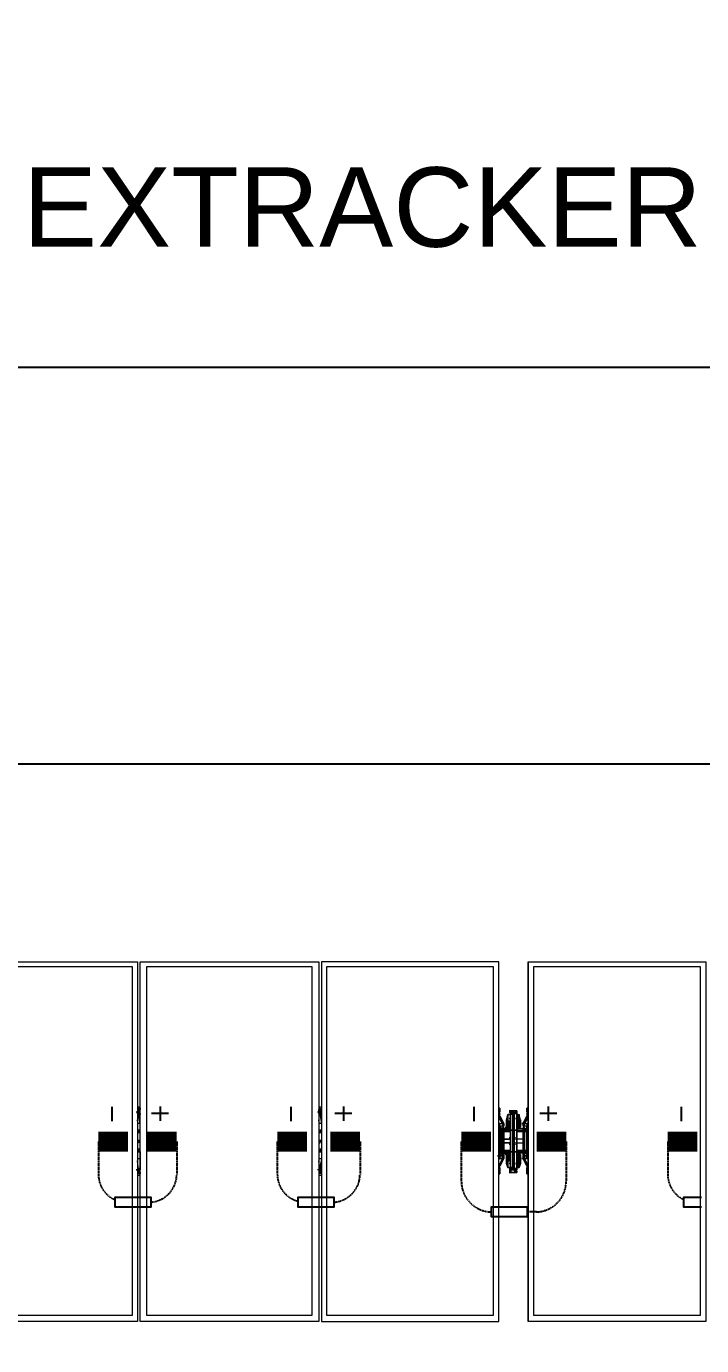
# Model space of a CAD drawing. Header units: feet. Extents: x -327 to 55127, y -2634 to 4121.
# Drawn here: x 1031.4 to 1201.2, y 2532 to 2864 of the extents above; entities that cross this region are included whole.
import ezdxf
from ezdxf.enums import TextEntityAlignment as Align

# ---------------------------------------------------------------- set-up
doc = ezdxf.new("R2018")
doc.units = ezdxf.units.FT
doc.header["$MEASUREMENT"] = 0
doc.linetypes.add('HIDDEN', pattern=[0.375, 0.25, -0.125])
for name, color, linetype in [('E-HARN-COMP', 8, 'Continuous'), ('E-TRNK-CABL-NEG', 6, 'HIDDEN'), ('E-TRUNK-CABLE-POS', 6, 'HIDDEN'), ('G-ANNO-TEXT', 1, 'Continuous'), ('Polarity-Text', 7, 'Continuous')]:
    doc.layers.add(name, color=color, linetype=linetype)
doc.styles.add('NEI-A', font='arial.ttf')
doc.styles.get("Standard").update_dxf_attribs({"font": 'arial.ttf'})

# ---------------------------------------------------------------- blocks, each defined once
blk = doc.blocks.new('A$Cc93f9aa1')
at = {"lineweight": 5}
for points in [[(7.893, 0), (7.663, 0), (7.663, 0.4666), (7.893, 0.4666)], [(8.1613, 0), (8.1613, 0.4666), (7.9313, 0.4666), (7.9313, 0)], [(8.3963, 0.4666), (8.3963, 0), (8.1647, 0), (8.1647, 0.4666)], [(8.6296, 0), (8.3997, 0), (8.3997, 0.4666), (8.6296, 0.4666)], [(7.8863, 0.0067), (7.8863, 0.4583), (7.6697, 0.4583), (7.6697, 0.0067)], [(8.1547, 0.0067), (8.1547, 0.4583), (7.938, 0.4583), (7.938, 0.0067)], [(8.388, 0.4583), (8.173, 0.4583), (8.173, 0.0067), (8.388, 0.0067)], [(8.623, 0.0067), (8.623, 0.4583), (8.4063, 0.4583), (8.4063, 0.0067)], [(7.8947, 0.2667), (7.8947, 0.27), (7.8947, 0.275), (7.893, 0.275), (7.8947, 0.275), (7.8947, 0.27)], [(7.9297, 0.27), (7.9297, 0.2667), (7.9297, 0.27), (7.9297, 0.275), (7.9313, 0.275), (7.9297, 0.275)], [(7.8947, 0.2517), (7.898, 0.2517), (7.898, 0.2533), (7.898, 0.255), (7.8997, 0.255), (7.8947, 0.265), (7.8997, 0.255), (7.898, 0.255), (7.898, 0.2533), (7.898, 0.2517), (7.8947, 0.2517), (7.8947, 0.25), (7.893, 0.25), (7.893, 0.215), (7.8947, 0.215), (7.8947, 0.2133), (7.8947, 0.215), (7.893, 0.215), (7.893, 0.25), (7.893, 0.2517), (7.8947, 0.2517), (7.8947, 0.255), (7.898, 0.255), (7.8947, 0.255), (7.8947, 0.2517), (7.893, 0.2517), (7.893, 0.25), (7.8947, 0.25)], [(7.9047, 0.2667), (7.903, 0.2617), (7.903, 0.25), (7.903, 0.2517), (7.903, 0.25), (7.903, 0.2617)], [(7.903, 0.25), (7.903, 0.26)], [(7.9063, 0.2667), (7.9047, 0.2667), (7.9047, 0.2583), (7.9047, 0.2567), (7.9047, 0.255), (7.9063, 0.255), (7.9063, 0.25), (7.9047, 0.25), (7.9047, 0.2567), (7.9047, 0.25), (7.9063, 0.25), (7.9063, 0.255), (7.9063, 0.2583), (7.9063, 0.2667), (7.908, 0.2667), (7.9063, 0.2667), (7.9047, 0.2667), (7.9047, 0.2583), (7.9063, 0.2583)], [(7.9047, 0.2583), (7.9047, 0.2567), (7.9047, 0.255), (7.9063, 0.255), (7.9063, 0.2583)], [(7.9097, 0.2733), (7.908, 0.2733)], [(7.9097, 0.27), (7.908, 0.27)], [(7.9113, 0.2683), (7.9113, 0.2467), (7.908, 0.2467), (7.908, 0.2683)], [(7.913, 0.2467), (7.913, 0.2683), (7.9163, 0.2683), (7.9163, 0.2467)], [(7.9163, 0.2683), (7.9163, 0.27), (7.9163, 0.2733), (7.9163, 0.2717), (7.9147, 0.2717), (7.9163, 0.2717), (7.918, 0.2717), (7.9163, 0.2717), (7.9147, 0.27), (7.9163, 0.27), (7.9163, 0.2683), (7.918, 0.2683)], [(7.918, 0.2733), (7.9163, 0.2733)], [(7.9163, 0.2583), (7.9197, 0.2583), (7.9197, 0.2667), (7.9197, 0.2583)], [(7.9197, 0.2667), (7.9163, 0.2667), (7.9163, 0.2583), (7.9163, 0.2667), (7.9197, 0.2667), (7.9213, 0.2617)], [(7.9197, 0.2567), (7.9197, 0.255), (7.918, 0.255), (7.918, 0.2583), (7.918, 0.255), (7.9197, 0.255), (7.9197, 0.2567), (7.9197, 0.2583)], [(7.9263, 0.255), (7.9247, 0.255), (7.9263, 0.2533), (7.9247, 0.255), (7.9263, 0.255), (7.9263, 0.2533), (7.9263, 0.255), (7.9247, 0.255), (7.9297, 0.265), (7.9247, 0.255), (7.9263, 0.255), (7.9297, 0.255), (7.9297, 0.2517), (7.9263, 0.2517), (7.9263, 0.2533), (7.9263, 0.2517), (7.9297, 0.2517), (7.9297, 0.255)], [(7.8963, 0.245), (7.8947, 0.2467), (7.8947, 0.2483), (7.8963, 0.2483), (7.898, 0.2483), (7.8963, 0.2483), (7.8947, 0.2483), (7.8947, 0.2467), (7.8947, 0.2483), (7.8963, 0.2483), (7.8947, 0.2483), (7.8947, 0.2467), (7.8947, 0.245), (7.8947, 0.2467), (7.8963, 0.245), (7.8947, 0.245), (7.893, 0.245), (7.8947, 0.245)], [(7.8963, 0.2483), (7.8947, 0.2467), (7.8963, 0.245), (7.898, 0.2467)], [(7.8963, 0.2483), (7.8947, 0.2467), (7.8963, 0.245), (7.898, 0.2467)], [(7.898, 0.2467), (7.8963, 0.2467)], [(7.898, 0.2517), (7.8997, 0.2517), (7.8997, 0.255), (7.9013, 0.255), (7.8997, 0.255), (7.898, 0.255), (7.898, 0.2533), (7.898, 0.255), (7.8997, 0.255), (7.8997, 0.2517), (7.898, 0.2517), (7.8997, 0.2517), (7.8997, 0.215), (7.898, 0.215), (7.8997, 0.215), (7.8997, 0.2517)], [(7.8997, 0.245), (7.908, 0.245)], [(7.9063, 0.25), (7.9063, 0.2483), (7.908, 0.2483), (7.9063, 0.2483), (7.908, 0.2483), (7.9063, 0.2483)], [(7.9113, 0.2183), (7.9113, 0.2467), (7.913, 0.2467), (7.913, 0.2183)], [(7.9163, 0.245), (7.9247, 0.245)], [(7.918, 0.255), (7.918, 0.25), (7.9197, 0.25), (7.9197, 0.2517), (7.9197, 0.25), (7.918, 0.25), (7.918, 0.2483), (7.9197, 0.25), (7.918, 0.2483), (7.9197, 0.25), (7.918, 0.2483), (7.918, 0.25)], [(7.9263, 0.215), (7.9247, 0.215), (7.9247, 0.2517), (7.9263, 0.2517), (7.9247, 0.2517), (7.9247, 0.255), (7.9247, 0.2517), (7.9263, 0.2517), (7.9247, 0.2517), (7.9247, 0.215)], [(7.928, 0.2483), (7.9263, 0.2483), (7.9263, 0.2467), (7.928, 0.2467), (7.928, 0.245), (7.9263, 0.245), (7.9263, 0.2483), (7.928, 0.2483), (7.9263, 0.2483), (7.9263, 0.2467), (7.9263, 0.245), (7.9263, 0.2467), (7.9263, 0.245), (7.928, 0.245), (7.9263, 0.245), (7.928, 0.245), (7.9297, 0.245), (7.928, 0.245), (7.928, 0.2483), (7.928, 0.2467), (7.9297, 0.2467), (7.928, 0.2467), (7.9297, 0.2467), (7.928, 0.2467), (7.9297, 0.2467), (7.928, 0.2467), (7.9297, 0.2467), (7.928, 0.2467), (7.9297, 0.2467), (7.928, 0.2467), (7.9297, 0.2467), (7.928, 0.2467), (7.9297, 0.2467), (7.928, 0.2467), (7.9297, 0.2467), (7.928, 0.2467), (7.9297, 0.2467), (7.928, 0.2467), (7.9297, 0.2467), (7.9297, 0.2483)], [(7.928, 0.2483), (7.9263, 0.2467), (7.928, 0.245), (7.9297, 0.2467)], [(7.928, 0.2483), (7.9263, 0.2467), (7.928, 0.245), (7.9297, 0.2467)], [(7.928, 0.215), (7.9297, 0.215), (7.9297, 0.25), (7.928, 0.25), (7.9297, 0.25), (7.9297, 0.215)], [(7.9313, 0.25), (7.9313, 0.2517), (7.9297, 0.2517), (7.9297, 0.25), (7.9297, 0.2517), (7.9313, 0.2517), (7.933, 0.2517), (7.9313, 0.2517)], [(7.8947, 0.235), (7.893, 0.235)], [(7.8947, 0.235), (7.893, 0.235)], [(7.8947, 0.23), (7.893, 0.23)], [(7.8947, 0.23), (7.893, 0.23)], [(7.9297, 0.235), (7.9313, 0.235)], [(7.9297, 0.235), (7.9313, 0.235)], [(7.9313, 0.23), (7.9297, 0.23)], [(7.9313, 0.23), (7.9297, 0.23)], [(8.1647, 0.235), (8.163, 0.235), (8.163, 0.2333), (8.1613, 0.2333), (8.1613, 0.2317), (8.163, 0.2317), (8.1647, 0.2317), (8.1647, 0.2333)], [(8.398, 0.235), (8.398, 0.2333), (8.3963, 0.2333), (8.3963, 0.2317), (8.398, 0.2317), (8.3997, 0.2317), (8.3997, 0.2333)], [(7.8947, 0.22), (7.8947, 0.2183), (7.8947, 0.2167), (7.8963, 0.2167), (7.898, 0.2167), (7.898, 0.2183), (7.8963, 0.2183), (7.898, 0.2183), (7.8963, 0.2183), (7.898, 0.2183), (7.8963, 0.2183), (7.898, 0.2183), (7.8963, 0.2183), (7.898, 0.2183), (7.8963, 0.2183), (7.898, 0.2183), (7.8963, 0.2183), (7.898, 0.2183), (7.8963, 0.2183), (7.898, 0.2183), (7.8963, 0.2183), (7.898, 0.2183), (7.8963, 0.2183), (7.898, 0.2183), (7.898, 0.22), (7.898, 0.2183), (7.898, 0.2167), (7.8963, 0.2167), (7.898, 0.2167), (7.898, 0.2183), (7.898, 0.22), (7.8963, 0.22), (7.8947, 0.22), (7.8947, 0.2183), (7.8947, 0.22), (7.893, 0.22)], [(7.893, 0.215), (7.893, 0.2133)], [(7.8963, 0.22), (7.8947, 0.2183), (7.8963, 0.2167), (7.898, 0.2183)], [(7.8947, 0.2183), (7.8963, 0.2167), (7.898, 0.2167), (7.898, 0.2183), (7.898, 0.22), (7.8963, 0.22), (7.8947, 0.22), (7.8963, 0.22), (7.898, 0.22), (7.8963, 0.22), (7.8947, 0.22)], [(7.8963, 0.22), (7.8947, 0.2183), (7.8963, 0.2167), (7.898, 0.2183)], [(7.898, 0.21), (7.8997, 0.21), (7.8947, 0.2), (7.8997, 0.21), (7.898, 0.21), (7.8947, 0.21), (7.8947, 0.2133), (7.898, 0.2133), (7.898, 0.2117), (7.898, 0.21), (7.8947, 0.21), (7.8947, 0.2133), (7.898, 0.2133), (7.898, 0.2117)], [(7.898, 0.2133), (7.8997, 0.2133), (7.8997, 0.21), (7.8997, 0.2133)], [(7.9013, 0.21), (7.8997, 0.21), (7.8997, 0.2117), (7.898, 0.2117), (7.8997, 0.2117), (7.8997, 0.21)], [(7.908, 0.22), (7.8997, 0.22)], [(7.903, 0.215), (7.903, 0.205)], [(7.9047, 0.2067), (7.9047, 0.2083), (7.9047, 0.21), (7.9063, 0.21), (7.9063, 0.2117), (7.9063, 0.215), (7.9063, 0.2117), (7.9063, 0.21), (7.9047, 0.21), (7.9047, 0.2083), (7.9047, 0.2133), (7.9047, 0.2083), (7.9047, 0.2067), (7.9063, 0.2067), (7.9063, 0.1983), (7.9047, 0.1983)], [(7.9047, 0.1983), (7.9047, 0.2067), (7.9063, 0.2067), (7.9063, 0.1983)], [(7.9063, 0.21), (7.9063, 0.2067)], [(7.9247, 0.22), (7.9163, 0.22)], [(7.9197, 0.1983), (7.9163, 0.1983), (7.9163, 0.2067), (7.9197, 0.2067)], [(7.9197, 0.2083), (7.9197, 0.215), (7.918, 0.215), (7.918, 0.2117), (7.918, 0.215), (7.9197, 0.215)], [(7.918, 0.2067), (7.918, 0.21)], [(7.9197, 0.1983), (7.9213, 0.205), (7.9213, 0.215), (7.9197, 0.215), (7.9197, 0.2133), (7.9197, 0.215), (7.9213, 0.215), (7.9213, 0.205)], [(7.9297, 0.2133), (7.9297, 0.21), (7.9263, 0.21), (7.9247, 0.21), (7.9247, 0.2117), (7.9263, 0.2117), (7.9247, 0.2117), (7.9247, 0.21), (7.9263, 0.21), (7.9263, 0.2117), (7.9263, 0.2133), (7.9247, 0.2133), (7.9247, 0.21), (7.9247, 0.2133), (7.9263, 0.2133), (7.9313, 0.2133), (7.9297, 0.2133), (7.9297, 0.21), (7.9263, 0.21), (7.9247, 0.21), (7.9297, 0.2), (7.9247, 0.21), (7.9263, 0.21), (7.9263, 0.2117), (7.9263, 0.2133)], [(7.928, 0.22), (7.928, 0.2183), (7.928, 0.2167), (7.9263, 0.2167), (7.928, 0.2167), (7.928, 0.2183), (7.9297, 0.2183), (7.928, 0.2183), (7.9297, 0.2183), (7.928, 0.2183), (7.9297, 0.2183), (7.928, 0.2183), (7.9297, 0.2183), (7.928, 0.2183), (7.9297, 0.2183), (7.9297, 0.22)], [(7.928, 0.22), (7.9263, 0.2183), (7.928, 0.2167), (7.9297, 0.2183)], [(7.9263, 0.22), (7.928, 0.22), (7.928, 0.2183), (7.9297, 0.2183), (7.928, 0.2183), (7.9297, 0.2183), (7.928, 0.2183), (7.9297, 0.2183), (7.928, 0.2183), (7.9297, 0.2183), (7.928, 0.2183), (7.9297, 0.2183), (7.9297, 0.2167), (7.928, 0.2167), (7.9297, 0.2167), (7.9297, 0.2183), (7.9297, 0.22), (7.9313, 0.22), (7.9297, 0.22), (7.928, 0.22), (7.9263, 0.22), (7.9263, 0.2183), (7.9263, 0.2167), (7.9263, 0.2183), (7.9263, 0.22), (7.928, 0.22), (7.9263, 0.22), (7.9263, 0.2183), (7.9263, 0.2167), (7.928, 0.2167), (7.9263, 0.2167), (7.9263, 0.2183)], [(7.928, 0.22), (7.9263, 0.2183), (7.928, 0.2167), (7.9297, 0.2183)], [(7.9297, 0.2133), (7.9297, 0.215)], [(7.9313, 0.2133), (7.9313, 0.215)], [(7.893, 0.19), (7.8947, 0.19), (7.8947, 0.195), (7.8947, 0.19)], [(7.8947, 0.1967), (7.8947, 0.1983)], [(7.9063, 0.1983), (7.908, 0.1983)], [(7.9097, 0.2033), (7.908, 0.2033)], [(7.9097, 0.2033), (7.908, 0.2033)], [(7.9147, 0.195), (7.913, 0.195)], [(7.9163, 0.1933), (7.9147, 0.1933)], [(7.9297, 0.1983), (7.9297, 0.1967)], [(7.9313, 0.19), (7.9297, 0.19), (7.9297, 0.195), (7.9297, 0.19)]]:
    blk.add_lwpolyline(points, close=True, dxfattribs=at)
for points in [[(7.893, 0), (7.893, 0.4666)], [(7.9313, 0.4666), (7.9313, 0)], [(7.8863, 0.0067), (7.8863, 0.4583)], [(7.938, 0.4583), (7.938, 0.0067)], [(8.1647, 0.2767), (8.1613, 0.2767)], [(8.163, 0.255), (8.1613, 0.255), (8.1613, 0.2567), (8.163, 0.2633), (8.163, 0.2733), (8.163, 0.275), (8.163, 0.27), (8.1613, 0.2683)], [(8.3997, 0.2767), (8.3963, 0.2767)], [(8.398, 0.27), (8.398, 0.2733), (8.398, 0.275), (8.398, 0.2717), (8.3963, 0.2717), (8.3963, 0.27), (8.3963, 0.2683)], [(7.8947, 0.2667), (7.8947, 0.2667)], [(7.8947, 0.2667), (7.8947, 0.2667)], [(7.908, 0.2467), (7.908, 0.2683), (7.9113, 0.2683), (7.9113, 0.2667), (7.9113, 0.2467), (7.9113, 0.2667), (7.913, 0.2667), (7.9147, 0.2667), (7.913, 0.2667), (7.9113, 0.2667), (7.9113, 0.2683), (7.9113, 0.27), (7.9097, 0.27), (7.908, 0.2717), (7.9097, 0.2717), (7.9113, 0.2717), (7.9097, 0.2717), (7.908, 0.2717), (7.908, 0.2733), (7.908, 0.27), (7.9097, 0.27), (7.908, 0.27), (7.9097, 0.27), (7.9113, 0.27), (7.9097, 0.27), (7.9113, 0.27), (7.9113, 0.2683), (7.913, 0.2683), (7.913, 0.27), (7.9113, 0.27), (7.913, 0.27), (7.9147, 0.27), (7.913, 0.27), (7.9113, 0.27), (7.9097, 0.27), (7.908, 0.2717), (7.9097, 0.2717), (7.908, 0.2717), (7.908, 0.2733), (7.908, 0.2683), (7.9097, 0.2683), (7.908, 0.2683), (7.908, 0.27), (7.908, 0.2617), (7.908, 0.2383), (7.908, 0.235), (7.8997, 0.235), (7.8997, 0.23), (7.908, 0.23), (7.9097, 0.23), (7.908, 0.23), (7.9097, 0.23), (7.908, 0.23), (7.9097, 0.23), (7.908, 0.23), (7.9097, 0.23), (7.908, 0.23), (7.9097, 0.23)], [(7.8997, 0.2483), (7.908, 0.2483), (7.9063, 0.2483), (7.9047, 0.25), (7.9063, 0.2483), (7.9047, 0.25), (7.903, 0.25), (7.9047, 0.25), (7.9063, 0.2483), (7.9047, 0.25), (7.9063, 0.2483), (7.9063, 0.2467), (7.908, 0.2467), (7.908, 0.2183), (7.9113, 0.2183), (7.9113, 0.2467), (7.913, 0.2467), (7.9113, 0.2467), (7.9113, 0.2683), (7.913, 0.2683), (7.9147, 0.2683), (7.913, 0.2683), (7.9113, 0.2683), (7.913, 0.2683), (7.9147, 0.2683), (7.913, 0.2683), (7.9113, 0.2683), (7.913, 0.2683), (7.913, 0.27), (7.9147, 0.27), (7.9163, 0.27), (7.9163, 0.2733), (7.9163, 0.2717), (7.9147, 0.27), (7.9163, 0.27), (7.9163, 0.2617), (7.9163, 0.2383), (7.9163, 0.235), (7.918, 0.235), (7.9163, 0.235), (7.9247, 0.235), (7.9247, 0.23), (7.9163, 0.23), (7.9163, 0.2267), (7.9163, 0.23), (7.918, 0.23), (7.9163, 0.23), (7.918, 0.23), (7.9163, 0.23), (7.918, 0.23)], [(7.9047, 0.26), (7.9047, 0.26)], [(7.9047, 0.26), (7.9047, 0.26)], [(7.918, 0.2733), (7.9163, 0.2733), (7.9097, 0.2733), (7.908, 0.2733), (7.9097, 0.2733), (7.9163, 0.2733)], [(7.908, 0.27), (7.908, 0.27)], [(7.9097, 0.235), (7.908, 0.235), (7.9097, 0.235), (7.908, 0.235), (7.908, 0.2383), (7.908, 0.2617), (7.9097, 0.2617), (7.908, 0.2617), (7.9097, 0.2617), (7.908, 0.2617), (7.908, 0.27), (7.9097, 0.27), (7.9113, 0.27)], [(7.908, 0.27), (7.908, 0.27)], [(7.9247, 0.2483), (7.9163, 0.2483), (7.918, 0.2483), (7.9197, 0.2483), (7.918, 0.2483), (7.9163, 0.2483), (7.918, 0.2483), (7.9197, 0.2483), (7.918, 0.2483), (7.918, 0.2467), (7.9163, 0.2467), (7.9163, 0.2183), (7.913, 0.2183), (7.913, 0.2467), (7.9163, 0.2467), (7.9163, 0.2683), (7.913, 0.2683), (7.913, 0.2467), (7.9113, 0.2467), (7.9113, 0.2183), (7.913, 0.2183), (7.913, 0.1967), (7.9163, 0.1967), (7.9163, 0.2183), (7.918, 0.2183), (7.918, 0.2167), (7.9163, 0.2167), (7.918, 0.2167)], [(7.9163, 0.2367), (7.9163, 0.2383), (7.9163, 0.2367), (7.918, 0.2367), (7.9163, 0.2367), (7.9163, 0.235), (7.918, 0.235), (7.9163, 0.235), (7.9163, 0.2383), (7.9163, 0.2617), (7.918, 0.2617), (7.9163, 0.2617), (7.918, 0.2617), (7.9163, 0.2617), (7.9163, 0.27), (7.918, 0.27), (7.9163, 0.27), (7.918, 0.27), (7.9163, 0.27), (7.918, 0.27), (7.9163, 0.27), (7.9147, 0.27), (7.913, 0.27), (7.9147, 0.27), (7.913, 0.27)], [(7.9163, 0.2667), (7.918, 0.2667)], [(7.918, 0.2667), (7.918, 0.2667)], [(7.9213, 0.2617), (7.9213, 0.25), (7.9197, 0.25)], [(7.9213, 0.2617), (7.9213, 0.25), (7.9197, 0.25)], [(7.9197, 0.26), (7.9197, 0.26)], [(7.9197, 0.26), (7.9197, 0.26)], [(7.9213, 0.25), (7.9213, 0.26), (7.9213, 0.25), (7.923, 0.25)], [(7.9297, 0.27), (7.9297, 0.27)], [(7.9297, 0.2667), (7.9297, 0.2667)], [(7.9297, 0.2667), (7.9297, 0.2667)], [(8.1647, 0.27), (8.1647, 0.2733)], [(8.398, 0.255), (8.3963, 0.255), (8.3963, 0.2633), (8.398, 0.2733)], [(7.8947, 0.2483), (7.8947, 0.2483)], [(7.8947, 0.2483), (7.8947, 0.2483)], [(7.8947, 0.2467), (7.8947, 0.2467)], [(7.8947, 0.2467), (7.8947, 0.2467)], [(7.8947, 0.245), (7.8947, 0.245)], [(7.8947, 0.245), (7.8947, 0.245)], [(7.8963, 0.2483), (7.8963, 0.2483)], [(7.8963, 0.2483), (7.898, 0.2483)], [(7.8963, 0.2483), (7.8963, 0.2483)], [(7.898, 0.2483), (7.8963, 0.2483)], [(7.8963, 0.2467), (7.898, 0.2467)], [(7.8963, 0.2467), (7.898, 0.2467)], [(7.8963, 0.2467), (7.898, 0.2467)], [(7.8963, 0.2467), (7.898, 0.2467)], [(7.8963, 0.2467), (7.898, 0.2467)], [(7.8963, 0.2467), (7.898, 0.2467)], [(7.8963, 0.2467), (7.898, 0.2467)], [(7.8963, 0.2467), (7.898, 0.2467)], [(7.8963, 0.2467), (7.898, 0.2467)], [(7.8963, 0.2467), (7.898, 0.2467)], [(7.8963, 0.2467), (7.898, 0.2467)], [(7.8963, 0.2467), (7.898, 0.2467)], [(7.8963, 0.2467), (7.898, 0.2467)], [(7.8963, 0.2467), (7.898, 0.2467)], [(7.8963, 0.2467), (7.898, 0.2467)], [(7.8963, 0.2467), (7.898, 0.2467)], [(7.8963, 0.245), (7.898, 0.245)], [(7.8963, 0.245), (7.898, 0.245)], [(7.8963, 0.245), (7.8963, 0.245)], [(7.898, 0.245), (7.8963, 0.245)], [(7.8963, 0.245), (7.898, 0.245)], [(7.8963, 0.245), (7.8963, 0.245)], [(7.898, 0.2517), (7.898, 0.2517)], [(7.898, 0.2517), (7.898, 0.2517)], [(7.898, 0.2483), (7.898, 0.245)], [(7.898, 0.2483), (7.898, 0.2483)], [(7.898, 0.2467), (7.898, 0.2483)], [(7.898, 0.2483), (7.898, 0.2467)], [(7.898, 0.2483), (7.898, 0.2483)], [(7.898, 0.2467), (7.898, 0.2483)], [(7.898, 0.2467), (7.898, 0.2467)], [(7.898, 0.245), (7.898, 0.2467)], [(7.898, 0.2467), (7.898, 0.245)], [(7.898, 0.2467), (7.898, 0.2467)], [(7.898, 0.245), (7.898, 0.2467)], [(7.898, 0.245), (7.898, 0.245)], [(7.898, 0.245), (7.898, 0.245)], [(7.8997, 0.2517), (7.8997, 0.2517)], [(7.8997, 0.2517), (7.8997, 0.2517)], [(7.9063, 0.245), (7.9047, 0.2467), (7.8997, 0.2467)], [(7.9063, 0.2483), (7.908, 0.2483)], [(7.908, 0.2183), (7.908, 0.2467), (7.9113, 0.2467), (7.9113, 0.2183), (7.908, 0.2183), (7.908, 0.1967), (7.9113, 0.1967), (7.9113, 0.2183), (7.913, 0.2183), (7.913, 0.1967), (7.9163, 0.1967), (7.9163, 0.2183)], [(7.9163, 0.23), (7.918, 0.23), (7.9163, 0.23), (7.918, 0.23), (7.9163, 0.23), (7.9163, 0.2267), (7.9163, 0.2033), (7.918, 0.2033), (7.9163, 0.2033), (7.918, 0.2033), (7.9163, 0.2033), (7.9163, 0.195), (7.918, 0.195), (7.9163, 0.195), (7.9163, 0.1967), (7.9163, 0.195), (7.9163, 0.1933), (7.9147, 0.1933), (7.9163, 0.1933), (7.9147, 0.195), (7.913, 0.195), (7.913, 0.1967), (7.9113, 0.1967), (7.9113, 0.1983), (7.9113, 0.2183), (7.913, 0.2183), (7.9163, 0.2183), (7.9163, 0.2467)], [(7.918, 0.2483), (7.9197, 0.25)], [(7.918, 0.2483), (7.9197, 0.25)], [(7.9247, 0.2467), (7.9197, 0.2467), (7.918, 0.245)], [(7.9197, 0.2567), (7.9197, 0.2517)], [(7.9197, 0.2567), (7.9197, 0.2517)], [(7.9197, 0.2517), (7.9197, 0.25)], [(7.9197, 0.2517), (7.9197, 0.25)], [(7.9247, 0.2517), (7.9247, 0.2517)], [(7.9247, 0.2517), (7.9247, 0.2517)], [(7.9263, 0.2517), (7.9263, 0.2517)], [(7.9297, 0.2467), (7.9297, 0.245), (7.9313, 0.245), (7.9297, 0.245), (7.9297, 0.2467), (7.9297, 0.2483), (7.928, 0.2483), (7.9263, 0.2483), (7.9263, 0.2467)], [(7.9263, 0.2483), (7.9263, 0.2483)], [(7.9263, 0.2483), (7.9263, 0.2483)], [(7.9263, 0.2467), (7.9263, 0.2467)], [(7.9263, 0.2467), (7.9263, 0.2467)], [(7.9263, 0.245), (7.9263, 0.245)], [(7.9263, 0.245), (7.9263, 0.245)], [(7.928, 0.2483), (7.928, 0.2483)], [(7.928, 0.2483), (7.928, 0.2483)], [(7.928, 0.245), (7.928, 0.245)], [(7.928, 0.245), (7.928, 0.245)], [(7.9297, 0.2483), (7.9297, 0.2483)], [(7.9297, 0.2483), (7.9297, 0.2483)], [(7.9297, 0.2467), (7.9297, 0.2467)], [(7.9297, 0.2467), (7.9297, 0.2467)], [(7.9297, 0.245), (7.9297, 0.245)], [(7.9297, 0.245), (7.9297, 0.245)], [(8.163, 0.2467), (8.1613, 0.2467), (8.1613, 0.255)], [(8.1647, 0.2467), (8.1613, 0.2467)], [(8.1647, 0.245), (8.1613, 0.245), (8.163, 0.245)], [(8.1613, 0.245), (8.1613, 0.2433), (8.1647, 0.2433)], [(8.398, 0.2467), (8.3963, 0.2467), (8.3963, 0.255)], [(8.3997, 0.2467), (8.3963, 0.2467)], [(8.3997, 0.245), (8.3963, 0.245), (8.398, 0.245)], [(8.3963, 0.245), (8.3963, 0.2433), (8.3997, 0.2433)], [(7.9097, 0.235), (7.908, 0.235), (7.908, 0.2367), (7.9097, 0.2367), (7.908, 0.2367), (7.908, 0.2383), (7.908, 0.2367), (7.908, 0.235), (7.9097, 0.235), (7.908, 0.235), (7.8997, 0.235), (7.8997, 0.23), (7.908, 0.23), (7.908, 0.2267), (7.908, 0.23), (7.908, 0.2267), (7.908, 0.2033), (7.908, 0.195), (7.9097, 0.195), (7.908, 0.195), (7.908, 0.1967), (7.908, 0.195), (7.908, 0.1933), (7.9097, 0.195), (7.9113, 0.195), (7.9113, 0.1967), (7.913, 0.1967), (7.9147, 0.1967), (7.913, 0.1967), (7.9113, 0.1967), (7.913, 0.1967), (7.9147, 0.1967), (7.913, 0.1967), (7.9113, 0.1967), (7.9113, 0.195), (7.9097, 0.195), (7.908, 0.1933), (7.908, 0.195), (7.908, 0.1967), (7.908, 0.195), (7.9097, 0.195), (7.908, 0.1933), (7.9097, 0.1933), (7.908, 0.1933), (7.9147, 0.1933), (7.908, 0.1933), (7.9097, 0.1933), (7.908, 0.1933), (7.9097, 0.195), (7.908, 0.195), (7.908, 0.2033), (7.908, 0.2267), (7.908, 0.23)], [(7.913, 0.195), (7.9147, 0.195), (7.9163, 0.1933), (7.918, 0.1933), (7.9163, 0.1933), (7.9147, 0.195), (7.9163, 0.195), (7.9147, 0.195), (7.913, 0.195), (7.9113, 0.195), (7.9097, 0.195), (7.9113, 0.195), (7.913, 0.195), (7.9147, 0.195), (7.913, 0.195), (7.9147, 0.195), (7.9163, 0.195), (7.9147, 0.195), (7.9163, 0.1933), (7.9163, 0.195), (7.9163, 0.1967), (7.9163, 0.195), (7.9163, 0.1967), (7.9163, 0.195), (7.9163, 0.2033), (7.9163, 0.2267), (7.9163, 0.23), (7.9247, 0.23), (7.9263, 0.23)], [(7.9247, 0.23), (7.9247, 0.235), (7.9263, 0.235), (7.9247, 0.235), (7.9163, 0.235), (7.918, 0.235), (7.9163, 0.235), (7.9163, 0.2367), (7.918, 0.2367)], [(7.893, 0.2133), (7.8947, 0.2133), (7.893, 0.2133)], [(7.893, 0.2133), (7.8947, 0.2133), (7.893, 0.2133)], [(7.8947, 0.22), (7.8947, 0.22)], [(7.8947, 0.22), (7.8947, 0.22)], [(7.8947, 0.2183), (7.8963, 0.2167)], [(7.8947, 0.2183), (7.8947, 0.2167)], [(7.8947, 0.2183), (7.8947, 0.2183)], [(7.8947, 0.2183), (7.8947, 0.2183)], [(7.8947, 0.2167), (7.8963, 0.2167)], [(7.8947, 0.2167), (7.8947, 0.2167)], [(7.8947, 0.2167), (7.8947, 0.2167)], [(7.8963, 0.22), (7.8963, 0.22)], [(7.8963, 0.22), (7.8963, 0.22)], [(7.8963, 0.2167), (7.8963, 0.2167)], [(7.8963, 0.2167), (7.8963, 0.2167)], [(7.898, 0.22), (7.898, 0.22)], [(7.898, 0.22), (7.898, 0.22)], [(7.898, 0.2183), (7.898, 0.2183)], [(7.898, 0.2183), (7.898, 0.2183)], [(7.898, 0.2167), (7.898, 0.2167)], [(7.898, 0.2167), (7.898, 0.2167)], [(7.898, 0.215), (7.898, 0.215)], [(7.898, 0.215), (7.898, 0.215)], [(7.9063, 0.22), (7.9047, 0.2183), (7.8997, 0.2183)], [(7.8997, 0.2167), (7.908, 0.2167), (7.9063, 0.2167), (7.9047, 0.215), (7.9063, 0.2167), (7.9047, 0.215), (7.9063, 0.2167), (7.9063, 0.215), (7.9047, 0.215), (7.9047, 0.2133), (7.9047, 0.215), (7.9063, 0.215), (7.9063, 0.2167), (7.9047, 0.215), (7.903, 0.215), (7.903, 0.205), (7.903, 0.215), (7.903, 0.2133), (7.903, 0.215)], [(7.8997, 0.215), (7.8997, 0.215)], [(7.8997, 0.215), (7.8997, 0.215)], [(7.9113, 0.195), (7.9097, 0.195), (7.9113, 0.195), (7.913, 0.195), (7.913, 0.1967), (7.9113, 0.1967), (7.9113, 0.1983), (7.9113, 0.2183), (7.9113, 0.1967), (7.908, 0.1967), (7.908, 0.2183), (7.9063, 0.2183), (7.9063, 0.2167), (7.908, 0.2167), (7.9063, 0.2167), (7.9047, 0.215)], [(7.9063, 0.2167), (7.908, 0.2167)], [(7.9063, 0.2167), (7.908, 0.2167)], [(7.9063, 0.2167), (7.908, 0.2167)], [(7.9063, 0.2167), (7.908, 0.2167)], [(7.9197, 0.2167), (7.918, 0.2167), (7.9197, 0.2167), (7.918, 0.2167), (7.9197, 0.215), (7.918, 0.2167), (7.9197, 0.215), (7.918, 0.2167), (7.9197, 0.215), (7.918, 0.2167), (7.918, 0.215), (7.918, 0.2167), (7.9163, 0.2167), (7.9247, 0.2167)], [(7.9163, 0.1983), (7.9197, 0.1983), (7.9197, 0.2067), (7.9197, 0.2083), (7.9197, 0.21), (7.918, 0.21), (7.918, 0.2117), (7.918, 0.21), (7.9197, 0.21), (7.9197, 0.2083), (7.9197, 0.2067), (7.9163, 0.2067), (7.9163, 0.1983), (7.918, 0.1983)], [(7.918, 0.22), (7.9197, 0.2183), (7.9247, 0.2183)], [(7.9213, 0.215), (7.9213, 0.205), (7.9213, 0.215), (7.923, 0.215)], [(7.9247, 0.215), (7.9247, 0.215)], [(7.9247, 0.215), (7.9247, 0.215)], [(7.9263, 0.22), (7.9263, 0.22)], [(7.9263, 0.22), (7.9263, 0.22)], [(7.9263, 0.2183), (7.9263, 0.2183)], [(7.9263, 0.2183), (7.9263, 0.2183)], [(7.9263, 0.2167), (7.9263, 0.2167)], [(7.9263, 0.2167), (7.9263, 0.2167)], [(7.9263, 0.215), (7.9263, 0.215)], [(7.9263, 0.215), (7.9263, 0.215)], [(7.928, 0.22), (7.928, 0.22)], [(7.928, 0.22), (7.928, 0.22)], [(7.928, 0.2167), (7.928, 0.2167)], [(7.928, 0.2167), (7.928, 0.2167)], [(7.9297, 0.22), (7.9297, 0.22)], [(7.9297, 0.22), (7.9297, 0.22)], [(7.9297, 0.2183), (7.9297, 0.2183)], [(7.9297, 0.2183), (7.9297, 0.2183)], [(7.9297, 0.2167), (7.9297, 0.2167)], [(7.9297, 0.2167), (7.9297, 0.2167)], [(8.1647, 0.2217), (8.1613, 0.2217), (8.1613, 0.22)], [(8.1647, 0.22), (8.1613, 0.22), (8.163, 0.22)], [(8.163, 0.1917), (8.163, 0.2), (8.1613, 0.21), (8.1613, 0.2183), (8.163, 0.2183)], [(8.1613, 0.2183), (8.1647, 0.2183)], [(8.3997, 0.2217), (8.3963, 0.2217), (8.3963, 0.22)], [(8.3997, 0.22), (8.3963, 0.22), (8.398, 0.22)], [(8.398, 0.2183), (8.3963, 0.2183), (8.3963, 0.21), (8.398, 0.2), (8.398, 0.1917), (8.3997, 0.1917)], [(8.3963, 0.2183), (8.3997, 0.2183)], [(7.8947, 0.1983), (7.8947, 0.1983)], [(7.8947, 0.1983), (7.8947, 0.1983)], [(7.8947, 0.195), (7.8947, 0.195)], [(7.8947, 0.195), (7.8947, 0.195)], [(7.903, 0.205), (7.9047, 0.1983)], [(7.903, 0.205), (7.9047, 0.1983)], [(7.9047, 0.205), (7.9047, 0.205)], [(7.9047, 0.205), (7.9047, 0.205)], [(7.9047, 0.1983), (7.9047, 0.1983)], [(7.908, 0.195), (7.908, 0.1967)], [(7.908, 0.195), (7.908, 0.1967)], [(7.908, 0.195), (7.908, 0.195)], [(7.908, 0.195), (7.908, 0.195)], [(7.9113, 0.1983), (7.913, 0.1983)], [(7.9113, 0.1983), (7.913, 0.1983)], [(7.913, 0.1983), (7.9147, 0.1983)], [(7.913, 0.1983), (7.9147, 0.1983)], [(7.9163, 0.195), (7.9163, 0.195)], [(7.9163, 0.195), (7.9163, 0.195)], [(7.918, 0.1983), (7.918, 0.1983)], [(7.918, 0.1983), (7.918, 0.1983)], [(7.9197, 0.205), (7.9197, 0.205)], [(7.9197, 0.205), (7.9197, 0.205)], [(7.9297, 0.1983), (7.9297, 0.1983)], [(7.9297, 0.1983), (7.9297, 0.1983)], [(7.9297, 0.195), (7.9297, 0.195)], [(7.9297, 0.195), (7.9297, 0.195)], [(8.1613, 0.1967), (8.163, 0.195), (8.163, 0.19), (8.1647, 0.19)], [(8.1647, 0.1883), (8.1613, 0.1883)], [(8.1647, 0.195), (8.1647, 0.1917), (8.163, 0.1917), (8.163, 0.19)], [(8.3963, 0.1967), (8.3963, 0.1933), (8.398, 0.1933), (8.398, 0.19), (8.398, 0.1917), (8.398, 0.195)], [(8.3997, 0.1883), (8.3963, 0.1883)], [(8.398, 0.19), (8.3997, 0.19)]]:
    blk.add_lwpolyline(points, dxfattribs=at)
at = {"color": 8, "lineweight": 5, "true_color": 0x808080}
for points in [[(8.1647, 0.2767), (8.1613, 0.2767)], [(8.1613, 0.2733), (8.163, 0.275)], [(8.3997, 0.2767), (8.3963, 0.2767)], [(8.3963, 0.2733), (8.3963, 0.275), (8.398, 0.275)], [(7.893, 0.27), (7.8947, 0.27), (7.893, 0.27)], [(7.893, 0.27), (7.8947, 0.27), (7.893, 0.27)], [(7.908, 0.2717), (7.908, 0.2717)], [(7.908, 0.2717), (7.908, 0.2717)], [(7.913, 0.27), (7.9147, 0.27)], [(7.913, 0.27), (7.9147, 0.27)], [(7.9147, 0.27), (7.9163, 0.27)], [(7.9147, 0.27), (7.9163, 0.27)], [(7.9147, 0.27), (7.9163, 0.27)], [(7.9147, 0.27), (7.9163, 0.27)], [(7.9147, 0.27), (7.9163, 0.27)], [(7.9147, 0.27), (7.9163, 0.27)], [(7.9163, 0.2717), (7.9163, 0.2717)], [(7.9163, 0.2717), (7.9163, 0.2717)], [(7.9163, 0.27), (7.9163, 0.2617)], [(7.9163, 0.27), (7.9163, 0.2617)], [(7.9313, 0.27), (7.9297, 0.27), (7.9313, 0.27)], [(7.9313, 0.27), (7.9297, 0.27), (7.9313, 0.27)], [(8.1613, 0.27), (8.163, 0.27), (8.1613, 0.2683), (8.1613, 0.2617)], [(8.1613, 0.2667), (8.1613, 0.2683), (8.163, 0.2683)], [(8.163, 0.2733), (8.1647, 0.2583)], [(8.1647, 0.2733), (8.1647, 0.2733)], [(8.1647, 0.2717), (8.1647, 0.2717)], [(8.1647, 0.2683), (8.1647, 0.27), (8.1663, 0.27)], [(8.3963, 0.2617), (8.3963, 0.27), (8.398, 0.27)], [(8.3963, 0.2667), (8.3963, 0.2683), (8.398, 0.2683)], [(8.398, 0.2733), (8.398, 0.2733)], [(8.398, 0.2733), (8.3997, 0.2583)], [(8.3997, 0.2683), (8.3997, 0.27)], [(8.1647, 0.255), (8.1613, 0.255)], [(8.3997, 0.255), (8.3963, 0.255)], [(8.1613, 0.21), (8.1647, 0.21)], [(8.1647, 0.2067), (8.163, 0.1917)], [(8.3963, 0.21), (8.3997, 0.21)], [(8.3997, 0.2067), (8.398, 0.1917)], [(7.908, 0.1933), (7.908, 0.1933)], [(7.908, 0.1933), (7.908, 0.1933)], [(7.9097, 0.195), (7.9113, 0.195)], [(7.9097, 0.195), (7.9113, 0.195)], [(7.9097, 0.195), (7.9113, 0.195)], [(7.9097, 0.195), (7.9113, 0.195)], [(7.9163, 0.1933), (7.9163, 0.1933)], [(7.9163, 0.1933), (7.9163, 0.1933)], [(8.1613, 0.195), (8.163, 0.195), (8.1613, 0.1967), (8.1613, 0.2033)], [(8.1613, 0.1967), (8.1613, 0.1983)], [(8.163, 0.19), (8.163, 0.1917), (8.1613, 0.1917)], [(8.1647, 0.1883), (8.1613, 0.1883)], [(8.1647, 0.1967), (8.1647, 0.195), (8.1663, 0.195)], [(8.1647, 0.1933), (8.1647, 0.1933)], [(8.1647, 0.1917), (8.1647, 0.1917)], [(8.3963, 0.2033), (8.3963, 0.195), (8.398, 0.195)], [(8.3963, 0.1967), (8.3963, 0.1983)], [(8.398, 0.19), (8.3963, 0.19), (8.3963, 0.1917)], [(8.3997, 0.1883), (8.3963, 0.1883)], [(8.398, 0.1917), (8.398, 0.1917)], [(8.3997, 0.1967), (8.3997, 0.195), (8.4013, 0.195)]]:
    blk.add_lwpolyline(points, dxfattribs=at)
for points in [[(7.893, 0.2667), (7.8947, 0.2667)], [(7.893, 0.265), (7.8947, 0.265), (7.893, 0.265), (7.898, 0.255)], [(7.908, 0.2583), (7.9063, 0.2583)], [(7.908, 0.2717), (7.908, 0.2733)], [(7.908, 0.2383), (7.908, 0.2617), (7.908, 0.27), (7.908, 0.2617), (7.908, 0.2383), (7.908, 0.235), (7.9097, 0.235), (7.908, 0.235)], [(7.9113, 0.27), (7.9097, 0.27), (7.9113, 0.27), (7.9097, 0.27), (7.9113, 0.27), (7.913, 0.27), (7.9113, 0.27), (7.9097, 0.27)], [(7.9113, 0.27), (7.9097, 0.27)], [(7.9147, 0.27), (7.913, 0.27)], [(7.9163, 0.2733), (7.9163, 0.2717)], [(7.9163, 0.235), (7.9163, 0.2383), (7.9163, 0.2617), (7.9163, 0.2383)], [(7.918, 0.2583), (7.9163, 0.2583)], [(7.9263, 0.255), (7.9313, 0.265), (7.9297, 0.265), (7.9313, 0.265)], [(7.9313, 0.2667), (7.9297, 0.2667)], [(8.4013, 0.27), (8.3997, 0.27)], [(7.8947, 0.255), (7.893, 0.255), (7.893, 0.2567), (7.893, 0.255)], [(7.8947, 0.2483), (7.8947, 0.25)], [(7.8947, 0.22), (7.8947, 0.245)], [(7.898, 0.2517), (7.898, 0.2483)], [(7.898, 0.245), (7.898, 0.22)], [(7.9063, 0.255), (7.908, 0.255)], [(7.908, 0.25), (7.9063, 0.25)], [(7.9163, 0.255), (7.918, 0.255)], [(7.918, 0.25), (7.9163, 0.25)], [(7.9263, 0.2483), (7.9263, 0.2517)], [(7.9263, 0.22), (7.9263, 0.245)], [(7.928, 0.25), (7.928, 0.2483)], [(7.928, 0.245), (7.928, 0.22)], [(7.9313, 0.255), (7.9313, 0.2567), (7.9313, 0.255), (7.9297, 0.255)], [(7.9097, 0.2367), (7.908, 0.2367)], [(7.9097, 0.2367), (7.908, 0.2367)], [(7.908, 0.23), (7.908, 0.2267), (7.908, 0.2033), (7.908, 0.195), (7.908, 0.2033), (7.908, 0.2267), (7.908, 0.23), (7.9097, 0.23)], [(7.9097, 0.2283), (7.908, 0.2283)], [(7.9097, 0.2283), (7.908, 0.2283)], [(7.918, 0.2367), (7.9163, 0.2367)], [(7.918, 0.2367), (7.9163, 0.2367)], [(7.918, 0.235), (7.9163, 0.235)], [(7.918, 0.23), (7.9163, 0.23), (7.9163, 0.2033), (7.9163, 0.23)], [(7.918, 0.2283), (7.9163, 0.2283)], [(7.918, 0.2283), (7.9163, 0.2283)], [(7.893, 0.21), (7.8947, 0.21), (7.893, 0.21), (7.893, 0.2117)], [(7.898, 0.21), (7.893, 0.2017)], [(7.8947, 0.215), (7.8947, 0.2167)], [(7.898, 0.2167), (7.898, 0.215)], [(7.9063, 0.215), (7.908, 0.215)], [(7.908, 0.2117), (7.9063, 0.2117)], [(7.9063, 0.2067), (7.908, 0.2067)], [(7.9163, 0.215), (7.918, 0.215)], [(7.918, 0.2117), (7.9163, 0.2117)], [(7.918, 0.2067), (7.9163, 0.2067)], [(7.9263, 0.215), (7.9263, 0.2167)], [(7.9313, 0.2017), (7.9263, 0.21)], [(7.928, 0.2167), (7.928, 0.215)], [(7.9297, 0.21), (7.9313, 0.21), (7.9313, 0.2117), (7.9313, 0.21)], [(7.893, 0.2), (7.8947, 0.2)], [(7.893, 0.1983), (7.8947, 0.1983)], [(7.893, 0.1967), (7.8947, 0.1967)], [(7.893, 0.195), (7.8947, 0.195)], [(7.9097, 0.1933), (7.908, 0.1933)], [(7.9113, 0.195), (7.9097, 0.195)], [(7.9113, 0.195), (7.9097, 0.195)], [(7.913, 0.1967), (7.9113, 0.1967), (7.913, 0.1967), (7.9147, 0.1967)], [(7.9163, 0.195), (7.9147, 0.195), (7.9163, 0.195), (7.9147, 0.195), (7.913, 0.195), (7.9147, 0.195), (7.9163, 0.195), (7.9147, 0.195), (7.9163, 0.195), (7.9163, 0.2033)], [(7.918, 0.1933), (7.9163, 0.1933)], [(7.9313, 0.2), (7.9297, 0.2)], [(7.9313, 0.1983), (7.9297, 0.1983)], [(7.9313, 0.1967), (7.9297, 0.1967)], [(7.9313, 0.195), (7.9297, 0.195)]]:
    blk.add_lwpolyline(points, close=True, dxfattribs=at)
blk = doc.blocks.new('DETAIL_TITLE')
at = {"style": 'NEI-A', "flags": 8}
blk.add_attdef('#', text='', height=0.2, dxfattribs=at).set_placement((0.5922, -0.5109), align=Align.MIDDLE_CENTER)
at = {"lineweight": 30, "flags": 104}
blk.add_attdef('DETAIL_TITLE', text='', height=0.2, dxfattribs=at).set_placement((0.9099, -0.5251), align=Align.BOTTOM_LEFT)
at = {"style": 'NEI-A'}
for tag, p in [('SCALE:', (0.9386, -0.7379)), ('1"_=_', (1.5474, -0.7379))]:
    blk.add_attdef(tag, text='', height=0.1, dxfattribs=at).set_placement(p, align=Align.BOTTOM_LEFT)

msp = doc.modelspace()

# ---------------------------------------------------------------- linework, layer by layer
at = {"layer": 'E-HARN-COMP', "const_width": 5}
for points in [[(1049.48, 2583.32), (1056.94, 2583.32)], [(1061.74, 2583.32), (1069.19, 2583.32)], [(1094.49, 2583.32), (1101.95, 2583.32)], [(1107.84, 2583.32), (1115.29, 2583.32)], [(1140.77, 2583.32), (1148.23, 2583.32)], [(1159.71, 2583.32), (1167.16, 2583.32)], [(1192.69, 2583.32), (1200.15, 2583.32)]]:
    msp.add_lwpolyline(points, dxfattribs=at)
at = {"layer": 'E-HARN-COMP'}
for points in [[(1058.15, 2569.23), (1053.59, 2569.23), (1053.59, 2566.91), (1058.15, 2566.91)], [(1058.15, 2566.91), (1062.72, 2566.91), (1062.72, 2569.23), (1058.15, 2569.23)], [(1104.25, 2569.23), (1099.69, 2569.23), (1099.69, 2566.91), (1104.25, 2566.91)], [(1104.25, 2566.91), (1108.82, 2566.91), (1108.82, 2569.23), (1104.25, 2569.23)], [(1152.81, 2566.84), (1148.25, 2566.84), (1148.25, 2564.51), (1152.81, 2564.51)], [(1152.81, 2564.51), (1157.38, 2564.51), (1157.38, 2566.84), (1152.81, 2566.84)], [(1201.21, 2569.23), (1196.65, 2569.23), (1196.65, 2566.91), (1201.21, 2566.91)]]:
    msp.add_lwpolyline(points, dxfattribs=at)
at = {"layer": 'E-TRNK-CABL-NEG', "ltscale": 0.1}
for points in [[(1049.48, 2583.32), (1049.48, 2575.08, 0.293541), (1053.59, 2568.69, 0.293541)], [(1094.49, 2583.32), (1094.49, 2575.08, 0.338726), (1099.68, 2568.3, 0.338726)], [(1140.77, 2583.32), (1140.77, 2573.35, 0.404462), (1148.26, 2565.61)], [(1192.69, 2583.32), (1192.69, 2575.08, 0.28737), (1196.65, 2568.76, 0.28737)]]:
    msp.add_lwpolyline(points, format="xyb", dxfattribs=at)
at = {"layer": 'E-TRUNK-CABLE-POS', "ltscale": 0.1}
for points in [[(1069.19, 2583.32), (1069.19, 2575.08, -0.391396), (1062.72, 2568.08, -0.391396)], [(1115.29, 2583.32), (1115.29, 2575.08, -0.391396), (1108.82, 2568.08, -0.391396)], [(1167.16, 2583.32), (1167.16, 2573.35, -0.404462), (1159.68, 2565.61), (1157.38, 2565.61)]]:
    msp.add_lwpolyline(points, format="xyb", dxfattribs=at)
at = {"layer": 'G-ANNO-TEXT', "flags": 128}
for points in [[(118.13, 2764.58, -0.463783), (130.9, 2778.23), (1378.72, 2778.23, 0.298343), (1397.23, 2791.88, 0.298343), (1415.73, 2778.23), (2669.37, 2778.23, -0.4246), (2688.92, 2764.58)], [(118.13, 2664.72, -0.444717), (130.8, 2678.37), (749.15, 2678.37, 0.298343), (767.65, 2692.02, 0.298343), (786.16, 2678.37), (1406.65, 2678.37, -0.298343), (1425.16, 2664.72)]]:
    msp.add_lwpolyline(points, format="xyb", dxfattribs=at)
at = {"layer": 'Polarity-Text'}
for p, q in [((1052.88, 2592.1), (1052.88, 2588.48)), ((1067.13, 2590.36), (1062.86, 2590.36)), ((1065, 2592.17), (1065, 2588.55)), ((1097.89, 2592.1), (1097.89, 2588.48)), ((1113.23, 2590.36), (1108.96, 2590.36)), ((1111.1, 2592.17), (1111.1, 2588.55)), ((1143.93, 2592.1), (1143.93, 2588.48)), ((1164.8, 2590.36), (1160.52, 2590.36)), ((1162.66, 2592.17), (1162.66, 2588.55)), ((1196.09, 2592.1), (1196.09, 2588.48))]:
    msp.add_line(p, q, dxfattribs=at)

# ---------------------------------------------------------------- block references
at = {"xscale": 194.04614304, "yscale": 194.04614304, "zscale": 194.04614304, "rotation": 180}
msp.add_blockref('A$Cc93f9aa1', (2689.23, 2628.59), dxfattribs=at)

# ---------------------------------------------------------------- texts
at = {"layer": 'G-ANNO-TEXT', "insert": (1815.62, 2828.54), "char_height": 20, "width": 845.316, "attachment_point": 3, "style": 'NEI-A', "bg_fill": 3, "box_fill_scale": 1.5, "bg_fill_color": 256, "bg_fill_transparency": 0}
msp.add_mtext('\\pxqc;NEXTRACKER (580W) - SHORT TRACKER  (52 MODULES)', dxfattribs=at)

# ---------------------------------------------------------------- next in the draw order: block references
at = {"layer": 'G-ANNO-TEXT'}
ref = msp.add_blockref('DETAIL_TITLE', (64.44, 3394.18), dxfattribs=dict(at, xscale=128.9267043143703, yscale=128.9267043143703, zscale=128.9267043143703))
lines = msp.add_mtext('{\\LDC BLOCK TYPE-1 (3) STRINGS (78) MODULES [580W] }', dxfattribs={"layer": '0', "insert": (181.75, 3365.15), "char_height": 1362.0506, "attachment_point": 1})
ref.add_attrib('DETAIL_TITLE', '', (181.75, 3365.15)).embed_mtext(lines)

doc.saveas('drawing.dxf')
